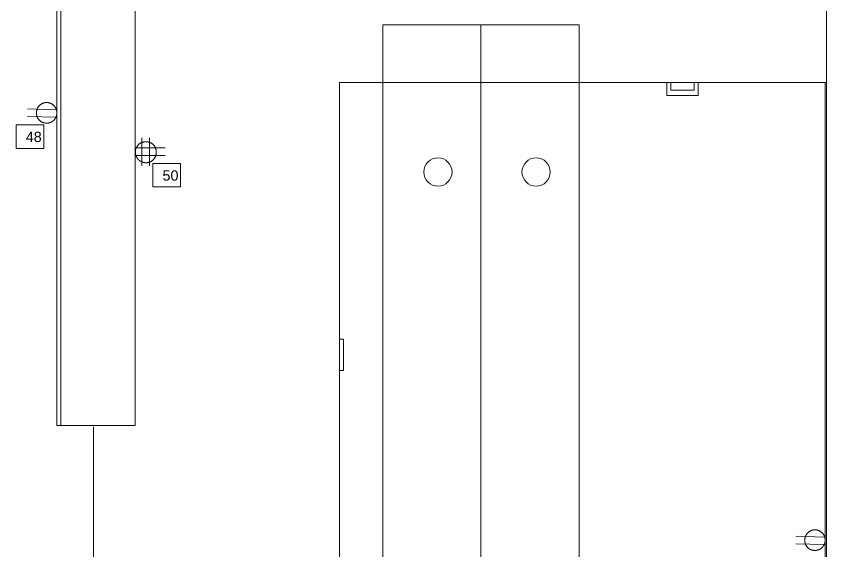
# Model space of a CAD drawing. Header units: inches. Extents: x 0.9 to 36.3, y 0.7 to 23.3.
# Drawn here: x 21.826 to 22.859, y 8.21 to 8.892 of the extents above; entities that cross this region are included whole.
import ezdxf

# ---------------------------------------------------------------- set-up
doc = ezdxf.new("R2010")
doc.units = ezdxf.units.IN
for name, color, linetype, lineweight, true_color in [('Blocks', 7, 'Continuous', 5, 0x9a9c7f), ('Lights', 7, 'Continuous', 5, 0xff0a0a), ('PDF_Geometry', 7, 'Continuous', 9, 0x777777)]:
    doc.layers.add(name, color=color, linetype=linetype, lineweight=lineweight, true_color=true_color)
doc.layers.add('Numbering receptecles', color=170, linetype='Continuous', lineweight=0)
doc.layers.add('Receptacles', color=170, linetype='Continuous', lineweight=0)
doc.styles.get("Standard").update_dxf_attribs({"font": 'arial.ttf'})

msp = doc.modelspace()

# ---------------------------------------------------------------- linework, layer by layer
at = {"layer": 'Blocks', "linetype": 'ByBlock'}
msp.add_lwpolyline([(21.9241, 8.3697), (21.9241, 7.9963), (22.2374, 7.9963), (22.2374, 8.808), (22.8574, 8.808), (22.2374, 8.808), (22.2374, 7.9963), (21.9241, 7.9963)], close=True, dxfattribs=at)
at = {"layer": 'Lights', "linetype": 'ByBlock'}
for points in [[(22.4174, 8.8815), (22.4174, 7.8145), (22.2924, 7.8145), (22.2924, 8.8815)], [(22.5424, 8.8815), (22.5424, 7.8145), (22.4174, 7.8145), (22.4174, 8.8815)]]:
    msp.add_lwpolyline(points, close=True, dxfattribs=at)
for centre in [(22.3627, 8.694), (22.4877, 8.694)]:
    msp.add_circle(centre, 0.018, dxfattribs=at)
at = {"layer": 'Numbering receptecles', "linetype": 'ByBlock', "ltscale": 0.001}
for points in [[(21.8258, 8.754), (21.8608, 8.754), (21.8608, 8.7241), (21.8258, 8.7241)], [(21.9999, 8.7048), (22.0349, 8.7048), (22.0349, 8.6749), (21.9999, 8.6749)]]:
    msp.add_lwpolyline(points, close=True, dxfattribs=at)
at = {"layer": 'PDF_Geometry', "linetype": 'ByBlock'}
for points in [[(22.9324, 7.5714), (22.9324, 9.223), (23.6524, 9.223), (23.6524, 9.1846), (23.7024, 9.1846), (23.7024, 9.223), (24.549, 9.223), (24.564, 9.223), (24.564, 9.2663), (24.564, 9.2963), (24.549, 9.2963), (22.8607, 9.2963), (22.8607, 9.2663), (22.8607, 9.223), (22.8574, 9.223), (22.8574, 7.628)], [(21.9774, 9.068), (21.9774, 8.3713), (21.8824, 8.3713), (21.8824, 9.1613), (21.8824, 8.3713), (21.8774, 8.3713), (21.8774, 9.1663)], [(21.8774, 9.1613), (21.8774, 8.3713), (21.8824, 8.3713), (21.9241, 8.3713), (21.8991, 8.3713), (21.8824, 8.3713), (21.9774, 8.3713), (21.9774, 9.068)], [(22.8574, 7.6414), (22.8574, 8.808), (22.7574, 8.808), (22.5907, 8.808)], [(22.6541, 8.808), (22.6541, 8.7913), (22.6941, 8.7913), (22.6941, 8.808), (22.6941, 8.7913), (22.6941, 8.808)], [(22.6891, 8.808), (22.6891, 8.798), (22.6891, 8.808), (22.6891, 8.798), (22.6591, 8.798), (22.6891, 8.798), (22.6891, 8.808), (22.6891, 8.798), (22.6591, 8.798), (22.6891, 8.798), (22.6591, 8.798), (22.6891, 8.798), (22.6891, 8.808), (22.6941, 8.808), (22.6941, 8.7913), (22.6541, 8.7913), (22.6541, 8.808), (22.6591, 8.808), (22.6591, 8.798), (22.6591, 8.808), (22.6591, 8.798), (22.6591, 8.808), (22.6591, 8.798), (22.6591, 8.808)], [(22.8557, 7.628), (22.8557, 8.808)], [(22.2374, 8.4413), (22.2424, 8.4413), (22.2424, 8.4813), (22.2374, 8.4813)], [(22.2374, 8.4813), (22.2424, 8.4813)], [(22.2374, 8.4763), (22.2374, 8.448)], [(22.2424, 8.4813), (22.2424, 8.4413)], [(22.2424, 8.4413), (22.2374, 8.4413)]]:
    msp.add_lwpolyline(points, dxfattribs=at)
for points in [[(22.6541, 8.808), (22.6541, 8.7913), (22.6941, 8.7913), (22.6541, 8.7913), (22.6541, 8.808), (22.6541, 8.7913), (22.6941, 8.7913), (22.6941, 8.808), (22.6941, 8.7913), (22.6541, 8.7913)], [(22.8557, 8.808), (22.8557, 7.628)], [(22.2424, 8.4813), (22.2424, 8.4413), (22.2374, 8.4413), (22.2424, 8.4413), (22.2424, 8.4813), (22.2374, 8.4813)], [(22.2424, 8.4813), (22.2424, 8.4413), (22.2374, 8.4413), (22.2424, 8.4413), (22.2424, 8.4813), (22.2374, 8.4813)]]:
    msp.add_lwpolyline(points, close=True, dxfattribs=at)
at = {"layer": 'Receptacles', "linetype": 'ByBlock'}
for points in [[(21.8402, 8.7743), (21.8768, 8.7733)], [(21.8399, 8.7647), (21.8762, 8.7637)], [(21.9857, 8.7374), (21.9857, 8.7017)], [(21.9955, 8.7374), (21.9955, 8.7017)], [(22.0154, 8.7246), (21.9782, 8.7246)], [(22.0154, 8.7149), (21.9782, 8.7149)], [(22.8185, 8.2302), (22.8551, 8.2291)], [(22.8182, 8.2206), (22.8545, 8.2195)]]:
    msp.add_lwpolyline(points, dxfattribs=at)
for points, weights, knots in [([(21.8774, 8.7688), (21.8774, 8.7653), (21.8759, 8.7621), (21.8734, 8.7597), (21.8709, 8.7573), (21.8676, 8.7561), (21.8641, 8.7562), (21.8567, 8.7564), (21.8513, 8.7622), (21.8515, 8.7696), (21.8518, 8.777), (21.8575, 8.7827), (21.8649, 8.7825), (21.8719, 8.7823), (21.8777, 8.7762), (21.8774, 8.7688)], [1, 0.948448710105, 0.948448710105, 1, 0.948448710105, 0.948448710105, 1, 1, 1, 1, 1, 1, 1, 1, 1, 1], [0, 0, 0, 0, 0.79168, 0.79168, 0.79168, 1.583359, 1.583359, 1.583359, 2.583359, 2.583359, 2.583359, 3.583359, 3.583359, 3.583359, 4.583359, 4.583359, 4.583359, 4.583359]), ([(21.991, 8.7325), (21.9985, 8.7325), (22.0041, 8.7269), (22.0041, 8.7194), (22.0041, 8.7119), (21.9985, 8.7058), (21.991, 8.7058), (21.9873, 8.7058), (21.984, 8.7072), (21.9814, 8.7098), (21.9788, 8.7124), (21.9774, 8.7157), (21.9774, 8.7194), (21.9774, 8.7269), (21.9834, 8.7325), (21.991, 8.7325)], [1, 1, 1, 1, 1, 1, 1, 0.948717948717, 0.948717948717, 1, 0.948717948717, 0.948717948717, 1, 1, 1, 1], [0, 0, 0, 0, 1, 1, 1, 2, 2, 2, 2.789582, 2.789582, 2.789582, 3.579164, 3.579164, 3.579164, 4.579164, 4.579164, 4.579164, 4.579164]), ([(22.8557, 8.2247), (22.8557, 8.2212), (22.8542, 8.218), (22.8517, 8.2156), (22.8492, 8.2132), (22.8459, 8.212), (22.8424, 8.2121), (22.835, 8.2123), (22.8296, 8.218), (22.8298, 8.2254), (22.8301, 8.2328), (22.8358, 8.2386), (22.8432, 8.2384), (22.8502, 8.2382), (22.8559, 8.2321), (22.8557, 8.2247)], [1, 0.948448710105, 0.948448710105, 1, 0.948448710105, 0.948448710105, 1, 1, 1, 1, 1, 1, 1, 1, 1, 1], [0, 0, 0, 0, 0.79168, 0.79168, 0.79168, 1.583359, 1.583359, 1.583359, 2.583359, 2.583359, 2.583359, 3.583359, 3.583359, 3.583359, 4.583359, 4.583359, 4.583359, 4.583359])]:
    msp.add_rational_spline(points, weights, degree=3, knots=knots, dxfattribs=at)

# ---------------------------------------------------------------- texts
at = {"layer": 'Numbering receptecles', "linetype": 'ByBlock', "ltscale": 0.001}
for s, p in [('48', (21.8379, 8.7322)), ('50', (22.012, 8.683))]:
    msp.add_text(s, height=0.01309, dxfattribs=at).set_placement(p)

doc.saveas('drawing.dxf')
